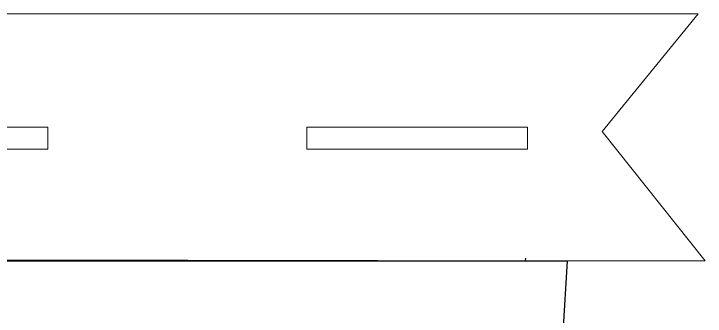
# Model space of a CAD drawing. Header units: inches. Extents: x 64086 to 138972, y -13497 to 16809.
# Drawn here: x 100305.9 to 100702.5, y -10299.2 to -10126 of the extents above; entities that cross this region are included whole.
import ezdxf

# ---------------------------------------------------------------- set-up
doc = ezdxf.new("R2010")
doc.units = ezdxf.units.IN
doc.header["$LTSCALE"] = 0.5
doc.header["$MEASUREMENT"] = 0
doc.layers.add('plant', color=70, linetype='Continuous', lineweight=5)
doc.layers.add('WALL', color=7, linetype='Continuous', lineweight=30)

msp = doc.modelspace()

# ---------------------------------------------------------------- linework, layer by layer
at = {"layer": 'plant'}
for p, q in [((100028, -10126), (100698.5, -10126)), ((100698.5, -10126), (100643.5, -10193.5)), ((100643.5, -10193.5), (100702.5, -10267.6)), ((100623.54, -10267.6), (100055, -10266.5)), ((100702.5, -10267.6), (100623.54, -10267.6))]:
    msp.add_line(p, q, dxfattribs=at)
for points in [[(100199, -10191), (100325.5, -10191), (100325.5, -10203.5), (100199, -10203.5)], [(100474, -10191), (100600.5, -10191), (100600.5, -10203.5), (100474, -10203.5)]]:
    msp.add_lwpolyline(points, close=True, dxfattribs=at)
at = {"layer": 'WALL', "lineweight": 30, "ltscale": 15}
for p, q in [((100599.5, -10267.6), (100599.59, -10266.1)), ((100115.54, -10267.6), (100623.54, -10267.6)), ((100555.5, -11356.48), (100623.54, -10267.6))]:
    msp.add_line(p, q, dxfattribs=at)

doc.saveas('drawing.dxf')
